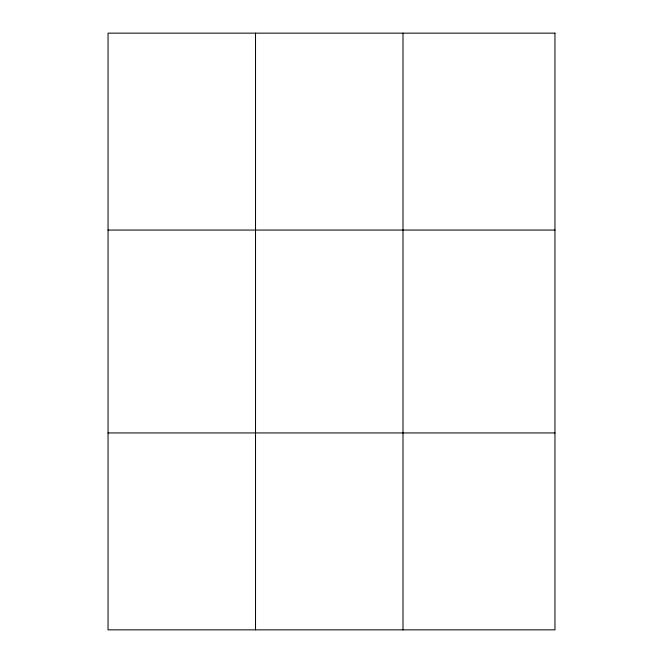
<?xml version="1.0" encoding="UTF-8"?>
<svg xmlns="http://www.w3.org/2000/svg" width="663" height="663" viewBox="0 0 663 663"><rect width="100%" height="100%" fill="white"/><g stroke="black" fill="none" stroke-linecap="round" stroke-linejoin="round"><path stroke-width="0.99" d="M255.528 629.85L255.528 33.15M403.005 629.85L403.005 33.15M108.044 230.061L554.956 230.061M108.044 432.939L554.956 432.939M554.956 33.15L554.956 629.85L108.044 629.85L108.044 33.15L554.956 33.15"/></g></svg>
